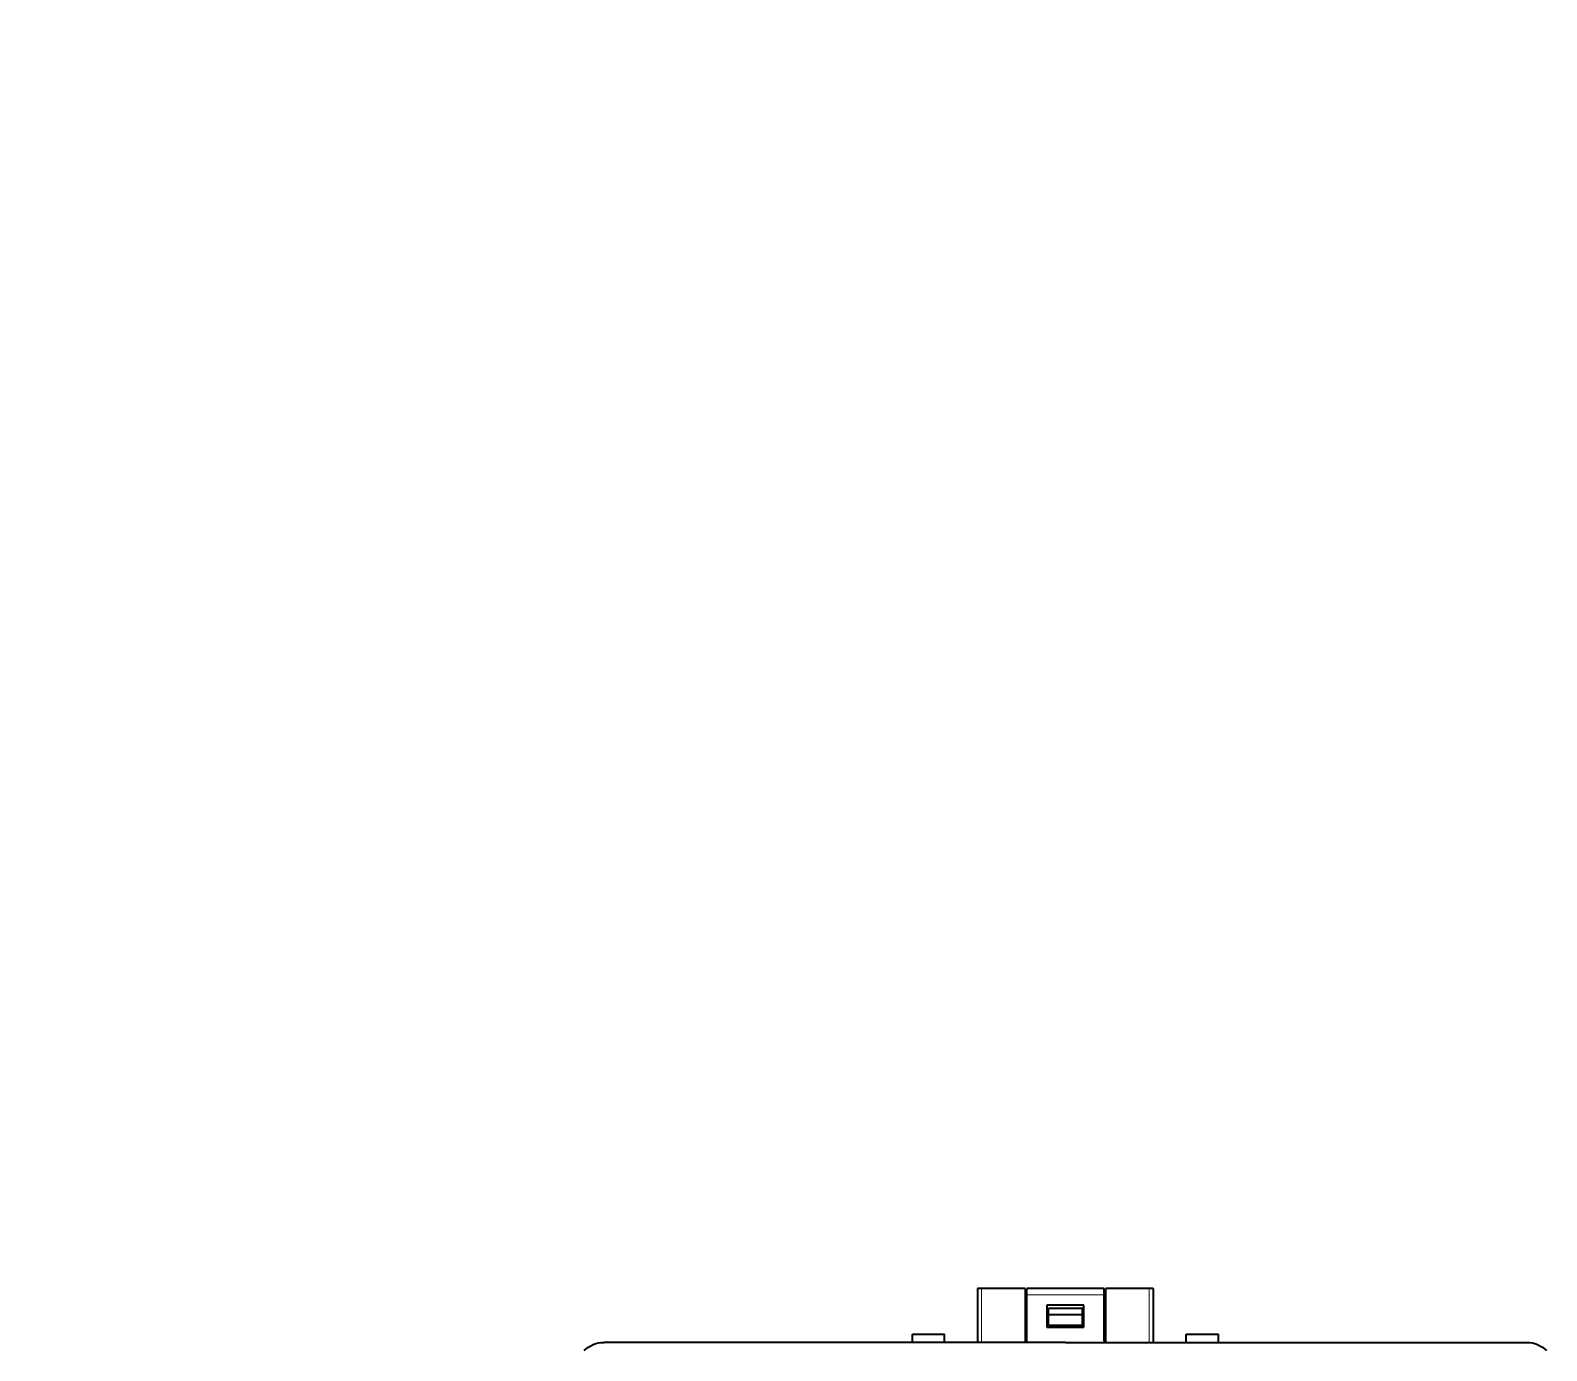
# Model space of a CAD drawing. Header units: inches. Extents: x 258415 to 640093, y 441672 to 945769.
# Drawn here: x 318645.3 to 318833.6, y 462883 to 463046.9 of the extents above; entities that cross this region are included whole.
import ezdxf

# ---------------------------------------------------------------- set-up
doc = ezdxf.new("R2010")
doc.units = ezdxf.units.IN
doc.header["$MEASUREMENT"] = 0
doc.layers.add('CQ Light Elevation', color=4, linetype='Continuous')
doc.layers.add('CQ_callout', color=34, linetype='Continuous')
doc.layers.add('CQ Lighting', color=5, linetype='Continuous', lineweight=0)
doc.styles.get("Standard").update_dxf_attribs({"font": 'arial.ttf'})
doc.dimstyles.get("Standard").update_dxf_attribs({"dimtxt": 0.18, "dimasz": 0.18, "dimexe": 0.18, "dimexo": 0.0625, "dimgap": 0.09, "dimtad": 0, "dimtih": 1, "dimtoh": 1, "dimdec": 4, "dimzin": 0, "dimdsep": 46, "dimtxsty": 'Standard', "dimcen": 0.09, "dimadec": 0, "dimazin": 0, "dimtfac": 1, "dimtdec": 4, "dimtofl": 0, "dimtmove": 0, "dimatfit": 3, "dimfxl": 1, "dimtolj": 1, "dimtzin": 0, "dimarcsym": 0})

# ---------------------------------------------------------------- blocks, each defined once
blk = doc.blocks.new('T.HC0E0.HQ12 side 2')
at = {"layer": 'CQ Lighting', "color": 1, "lineweight": 35, "ltscale": 0.0125}
for p, q in [((441992.4, 518985.62), (441992.9, 518985.62)), ((442013.7, 518985.62), (442014.2, 518985.62))]:
    blk.add_line(p, q, dxfattribs=at)
at = {"layer": 'CQ Lighting', "color": 1, "lineweight": 35, "ltscale": 0.1675}
for p, q in [((441992.4, 518985.62), (441992.4, 518978.92)), ((441998.3, 518978.92), (441998.3, 518985.62)), ((442008.3, 518985.62), (442008.3, 518978.92)), ((442014.2, 518985.62), (442014.2, 518978.92))]:
    blk.add_line(p, q, dxfattribs=at)
at = {"layer": 'CQ Lighting', "color": 1, "lineweight": 35, "ltscale": 0.135001}
for p, q in [((441992.9, 518985.62), (441998.3, 518985.62)), ((442008.3, 518985.62), (442013.7, 518985.62))]:
    blk.add_line(p, q, dxfattribs=at)
at = {"layer": 'CQ Lighting', "color": 1, "lineweight": 13, "ltscale": 0.1675}
for p, q in [((441992.9, 518985.62), (441992.9, 518978.92)), ((442013.7, 518985.62), (442013.7, 518978.92))]:
    blk.add_line(p, q, dxfattribs=at)
at = {"layer": 'CQ Lighting', "color": 1, "lineweight": 35, "ltscale": 0.005}
for p, q in [((441998.3, 518985.32), (441998.5, 518985.32)), ((442008.1, 518985.32), (442008.3, 518985.32))]:
    blk.add_line(p, q, dxfattribs=at)
at = {"layer": 'CQ Lighting', "color": 1, "lineweight": 13, "ltscale": 0.005}
for p, q in [((441998.3, 518984.62), (441998.5, 518984.62)), ((442008.1, 518984.62), (442008.3, 518984.62))]:
    blk.add_line(p, q, dxfattribs=at)
at = {"layer": 'CQ Lighting', "color": 1, "lineweight": 35, "ltscale": 0.239999}
blk.add_line((441998.5, 518985.62), (442008.1, 518985.62), dxfattribs=at)
at = {"layer": 'CQ Lighting', "color": 1, "lineweight": 35, "ltscale": 0.02}
for p, q in [((441998.5, 518984.82), (441998.5, 518985.62)), ((442008.1, 518984.82), (442008.1, 518985.62)), ((442001.2, 518982.32), (442001.2, 518983.12)), ((442005.4, 518982.32), (442005.4, 518983.12))]:
    blk.add_line(p, q, dxfattribs=at)
at = {"layer": 'CQ Lighting', "color": 1, "lineweight": 13, "ltscale": 0.239999}
blk.add_line((441998.5, 518984.82), (442008.1, 518984.82), dxfattribs=at)
at = {"layer": 'CQ Lighting', "color": 1, "lineweight": 35, "ltscale": 0.1425}
for p, q in [((441998.5, 518979.12), (441998.5, 518984.82)), ((442008.1, 518979.12), (442008.1, 518984.82))]:
    blk.add_line(p, q, dxfattribs=at)
at = {"layer": 'CQ Lighting', "color": 1, "lineweight": 35, "ltscale": 0.0675}
for p, q in [((442001, 518980.82), (442001, 518983.52)), ((442005.6, 518983.52), (442005.6, 518980.82))]:
    blk.add_line(p, q, dxfattribs=at)
at = {"layer": 'CQ Lighting', "color": 1, "lineweight": 35, "ltscale": 0.114999}
for p, q in [((442001, 518983.52), (442005.6, 518983.52)), ((442005.6, 518980.82), (442001, 518980.82))]:
    blk.add_line(p, q, dxfattribs=at)
at = {"layer": 'CQ Lighting', "color": 1, "lineweight": 35, "ltscale": 0.104999}
for p, q in [((442001.2, 518983.12), (442005.4, 518983.12)), ((442001.2, 518982.32), (442005.4, 518982.32)), ((442001.2, 518981.02), (442005.4, 518981.02))]:
    blk.add_line(p, q, dxfattribs=at)
at = {"layer": 'CQ Lighting', "color": 1, "lineweight": 35, "ltscale": 0.0325}
for p, q in [((442001.2, 518981.02), (442001.2, 518982.32)), ((442005.4, 518981.02), (442005.4, 518982.32))]:
    blk.add_line(p, q, dxfattribs=at)
at = {"layer": 'CQ Lighting', "color": 1, "lineweight": 35, "ltscale": 0.073982}
for p, q in [((441987.26, 518979.92), (441984.3, 518979.92)), ((442021.26, 518979.92), (442018.3, 518979.92))]:
    blk.add_line(p, q, dxfattribs=at)
at = {"layer": 'CQ Lighting', "color": 1, "lineweight": 35, "ltscale": 0.025}
for p, q in [((441984.3, 518978.92), (441984.3, 518979.92)), ((441988.3, 518978.92), (441988.3, 518979.92)), ((442018.3, 518978.92), (442018.3, 518979.92)), ((442022.3, 518978.92), (442022.3, 518979.92))]:
    blk.add_line(p, q, dxfattribs=at)
at = {"layer": 'CQ Lighting', "color": 1, "lineweight": 35, "ltscale": 0.026018}
for p, q in [((441988.3, 518979.92), (441987.26, 518979.92)), ((442022.3, 518979.92), (442021.26, 518979.92))]:
    blk.add_line(p, q, dxfattribs=at)
at = {"layer": 'CQ Lighting', "color": 1, "lineweight": 35}
for q in [(441946.03, 518978.92), (442060.58, 518978.92)]:
    blk.add_line((442003.3, 518978.92), q, dxfattribs=at)
for centre, radius, start, end in [((442000.5, 518979.12), 2, 180, 185.7391), ((442006.1, 518979.12), 2, 354.2609, 0), ((441946.03, 518975.42), 3.5, 90, 135), ((442060.58, 518975.42), 3.5, 45, 90)]:
    blk.add_arc(centre, radius, start, end, dxfattribs=at)

msp = doc.modelspace()

# ---------------------------------------------------------------- block references
at = {"layer": 'CQ Light Elevation', "xscale": -1}
msp.add_blockref('T.HC0E0.HQ12 side 2', (760777.123, -56094.863, 0), dxfattribs=at)

# ---------------------------------------------------------------- leaders
at = {"layer": 'CQ_callout'}
msp.add_leader([(318697.418, 462861.434, -0.001), (317905.223, 463111.694, -0.001), (317295.688, 463111.694, -0.001)], dimstyle='Standard', override={"dimasz": 10, "dimldrblk": 'Dot', "dimfxl": 0.1, "dimarcsym": 2}, dxfattribs=at)

doc.saveas('drawing.dxf')
